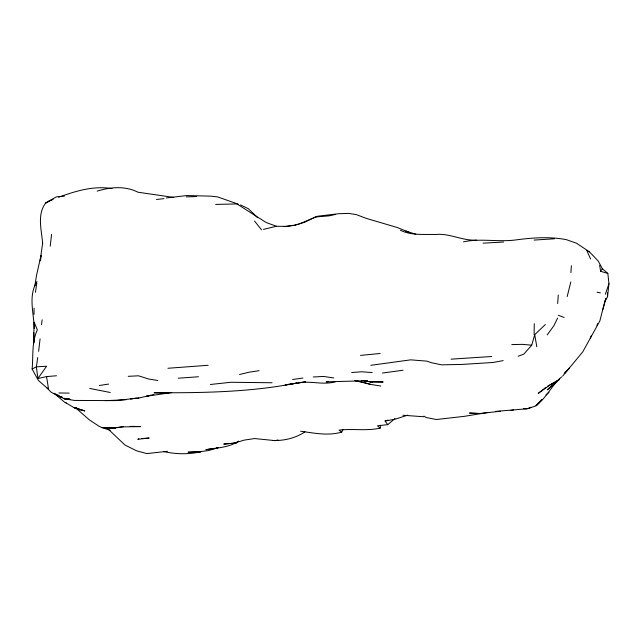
<?xml version="1.0" encoding="UTF-8"?>
<svg xmlns="http://www.w3.org/2000/svg" width="641" height="641" viewBox="0 0 641 641"><rect width="100%" height="100%" fill="white"/><g stroke="black" fill="none" stroke-linecap="round" stroke-linejoin="round"><path stroke-width="0.96" d="M33.757 342.911L33.829 332.567L33.829 342.911M534.113 334.642L534.274 323.641M33.901 332.23L34.117 322.335M40.135 260.759L42.675 242.971M557.678 303.538L558.263 295.044M570.891 272.593L571.395 265.751M48.043 388.863L38.412 380.466L32.106 369.016C33.404 355.859 31.529 342.294 37.354 329.867L34.189 322.199M40.559 260.446L41.032 255.511L36.505 275.374L34.878 285.806M34.069 308.169L34.029 314.402M40.087 338.833L38.62 351.332M562.614 376.171L582.725 351.893L599.84 320.949L604.824 301.631L607.564 296.647L608.95 283.715L607.836 273.427L602.332 268.739L598.269 261.087L589.456 251.873L576.523 243.203L566.155 239.598C549.273 236.433 531.838 237.755 514.883 240.055C497.753 242.122 480.325 238.188 463.483 241.833M51.601 234.39L50.214 246.152M41.521 324.602L42.138 319.803M342.951 429.374L341.741 432.09L339.041 430.127C352.718 428.46 366.548 431.193 380.169 428.124L380.538 425.199M35.479 292.296L36.793 283.034M37.715 357.582L36.393 366.836L37.883 378.551L46.561 376.596L56.512 375.762M570.827 281.96L567.173 296.591M545.347 324.522L534.714 334.682L531.742 345.187L523.777 354.161L518.12 356.26M597.019 325.428L597.484 323.609M602.772 309.755L605.809 298.762M590.345 338.632L591.114 335.94M604.824 301.631L605.753 298.794M605.36 294.251L608.95 283.715M557.582 318.088L553.832 325.828L547.182 334.898M36.978 281.487C28.028 295.862 33.845 312.784 34.245 328.472M528.32 408.605L536.036 405.777C546.541 397.74 551.677 385.313 561.636 376.9M607.836 273.427L600.609 271.303L602.332 268.739M37.883 378.551L46.609 366.227L36.393 366.836L32.106 369.016M542.054 399.367L536.036 405.777L541.333 399.992M554.024 384.231L547.278 389.84L559.681 378.839M548.992 392.26L545.996 394.928M238.66 441.112C229.31 447.506 216.866 447.915 205.881 449.694L214.238 448.315M551.292 386.779L558.904 379.873L547.454 386.283M380.169 428.124L377.469 425.792L387.749 424.646L394.976 418.605M545.803 387.412L538.248 393.366L550.451 384.656L558.904 379.873M304.996 431.842C295.405 438.236 283.915 440.912 272.457 440.487M531.028 407.203L526.998 408.798L495.589 411.394M138.857 438.74L137.799 439.285L149.145 438.035L141.661 438.548M407.748 415.16L395.353 419.126L385.065 421.017L387.749 424.646M297.889 224.534L317.64 216.225L338.216 213.757L348.496 213.389L356.164 214.535L366.299 218.397L397.067 227.451L407.315 231.569M58.7 197.22C75.814 190.97 93.61 185.561 112.023 188.598M385.065 421.017L387.909 420.151M234.045 443.171L236.761 442.851L223.757 444.101L234.045 443.171L244.341 440.087L254.629 438.556L275.173 440.631L277.978 439.95M217.948 447.819L208.589 450.543L198.301 451.897L188.021 452.209L201.018 451.681C188.799 454.645 175.89 454.213 163.647 451.601M153.912 394.536L138.937 398.021L130.524 398.806L138.937 398.021M150.234 395.289L146.509 396.234L171.764 392.564M239.542 374.52L248.868 372.245L259.164 370.682M263.443 229.382L276.463 226.273L286.735 226.369L296.094 225.031M97.144 191.122C110.484 187.02 125.163 185.706 138.007 192.22L173.711 197.42M335.491 214.439L328.905 215.889L315.34 216.995L304.603 222.291L294.307 225.279L284.019 226.626M423.901 416.097L426.193 417.555L436.465 419.51L464.597 416.305L488.073 412.435M335.435 381.756C323.16 385.353 310.476 380.538 298.057 382.837L305.621 381.94L285.045 384.945L297.128 382.989C250.094 392.364 201.899 392.893 154.096 392.773L167.085 393.318L164.376 393.237L169.945 392.564M510.597 410.504L513.409 409.96M503.177 360.603L492.889 362.494L462.041 364.417L441.481 364.833L431.225 362.67L426.858 361.131L410.689 359.841L370.835 365.314M341.741 432.09C328.144 436.096 314.274 433.1 300.637 431.225M216.097 448.003L217.956 447.698M403.053 370.226L382.477 373.046M99.379 385.505L108.65 384.071M46.841 387.813L51.328 392.364L64.276 398.79L74.54 400.433L115.644 400.617L136.221 398.261M292.649 379.504L302.937 378.046M123.425 426.642L112.359 428.212L102.087 427.627L99.043 426.297L89.147 419.679L75.654 407.86L78.41 408.806M500.317 411.242L479.748 413.557L469.468 413.052L482.457 413.573M166.323 197.965L186.892 195.545L211.033 196.154L217.716 196.931L238.22 204.159M167.469 451.28L146.901 453.596L136.645 450.847L124.907 444.99L108.025 428.925M360.482 355.394L380.145 353.503M210.392 384.488L230.96 382.276L272.072 382.757M156.452 199.455L164.024 198.662M167.934 368.263L208.173 365.29M64.404 196.138L56.336 196.891L45.671 203.029C36.825 214.655 41.649 230.103 42.627 243.388M178.302 378.206L198.47 376.756M198.301 451.897L201.018 451.681M125.932 399.752L105.372 400.649M451.064 359.16L491.663 356.508M351.645 372.517L361.933 371.78L372.205 372.573M554.449 238.789L534.097 240.071M328.04 381.715L326.181 381.836L367.301 380.714L364.465 380.466M483.106 243.171L503.594 242.01M313.217 376.988L323.505 376.435L333.769 377.958M128.224 376.331L138.504 375.802L148.76 379.031L157.838 380.498M135.091 426.369L130.203 426.433L140.363 426.602L122.647 426.89L112.359 428.212L115.076 428.276L105.004 428.484L115.076 428.276L102.087 427.627L110.212 430.295M215.664 204.415L236.946 203.942L266.207 222.539L276.463 226.273M186.259 196.899L196.731 196.523M511.774 344.594L522.407 344.353L531.742 345.187M69.981 399.199L64.276 398.79L69.837 399.231M58.884 392.949L69.156 393.125M523.505 408.646L526.998 408.798M69.789 399.407L66.984 399.255L64.284 398.237M402.941 415.248L423.485 416.738M476.487 240.087C462.329 240.984 449.469 232.955 435.415 234.51C423.701 234.141 411.234 235.656 400.385 230.255M362.518 382.124L354.89 380.554L370.57 384.384L380.834 386.05M370.57 384.384L363.407 382.381M110.276 392.492L89.748 388.446M597.083 292.184L600.385 292.873M66.047 402.957L73.899 407.556L84.828 410.993L82.08 410.056M415.777 234.165L405.905 231.161L409.022 232.306M62.489 397.292L57.986 395.858L62.489 397.556M67.898 399.023L69.701 399.599L65.206 398.438M83.202 410.625L73.899 407.556L79.58 409.767L76.191 407.844M558.255 315.252L564.104 317.447M55.406 393.943L58.964 395.577M66.64 403.221L64.829 402.372L54.036 393.27L54.517 393.534M240.511 204.928L248.468 208.758L257.49 217.644M75.654 407.86L79.58 409.767M77.785 408.421L80.486 409.847M588.366 251.264L589.456 251.873M254.525 221.049L261.544 229.823M586.755 250.359L590.569 258.988M534.714 334.682L536.821 346.781M599.647 265.23L600.609 271.303M46.561 376.596L48.484 388.694M607.42 292.889L607.564 296.647M569.256 368.263L564.28 373.567L569.256 368.263M48.395 201.362L45.671 203.029L53.059 199.255L48.395 201.362M382.998 381.996L370.009 381.812L361.604 380.377L372.717 382.252L370.009 381.812L382.998 381.996"/></g></svg>
